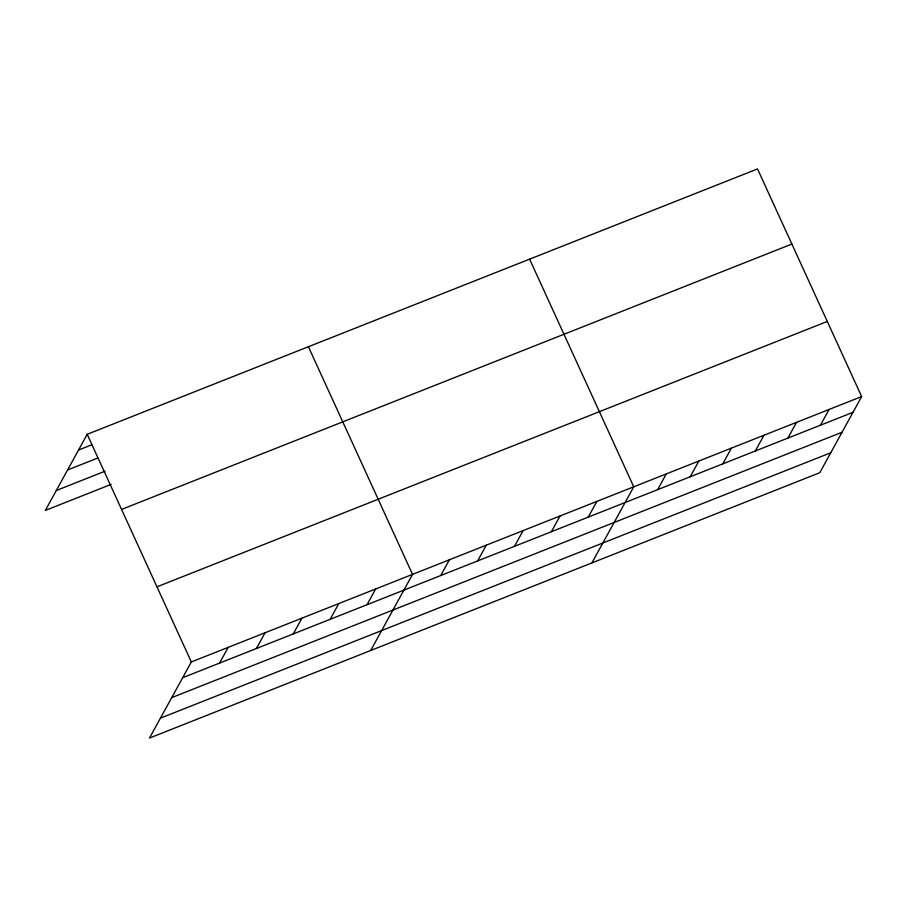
<?xml version="1.0" encoding="UTF-8"?>
<svg xmlns="http://www.w3.org/2000/svg" width="907" height="907" viewBox="0 0 907 907"><rect width="100%" height="100%" fill="white"/><g stroke="black" fill="none" stroke-linecap="round" stroke-linejoin="round"><path stroke-width="1.36" d="M861.65 396.574L191.332 661.951L149.485 738.071L819.803 472.694L861.65 396.574L757.515 168.929L87.197 434.306L45.35 510.426L111.187 484.361M219.539 663.108L228.201 647.36M256.409 648.505L265.071 632.757M293.278 633.914L301.94 618.166M330.148 619.322L338.799 603.574M367.018 604.72L375.668 588.972M370.691 650.5L412.538 574.38L308.403 346.735M440.745 575.526L449.407 559.778M477.615 560.934L486.277 545.186M514.484 546.343L523.135 530.595M551.354 531.74L560.004 515.992M588.224 517.149L596.874 501.401M591.897 562.918L633.744 486.798L529.609 259.164M657.643 489.655L666.305 473.919M690.204 476.776L698.855 461.028M722.766 463.885L731.416 448.137M755.316 450.994L763.977 435.247M787.877 438.104L796.539 422.356M820.438 425.213L829.089 409.465M78.535 450.053L91.709 444.838M67.583 469.973L97.865 457.99M56.302 490.506L105.019 471.221M121.561 509.428L791.879 244.051M156.968 586.829L827.286 321.452M182.681 677.699L852.988 412.322M171.729 697.619L842.036 432.242M160.437 718.151L830.755 452.774M87.197 434.306L191.332 661.951"/></g></svg>
